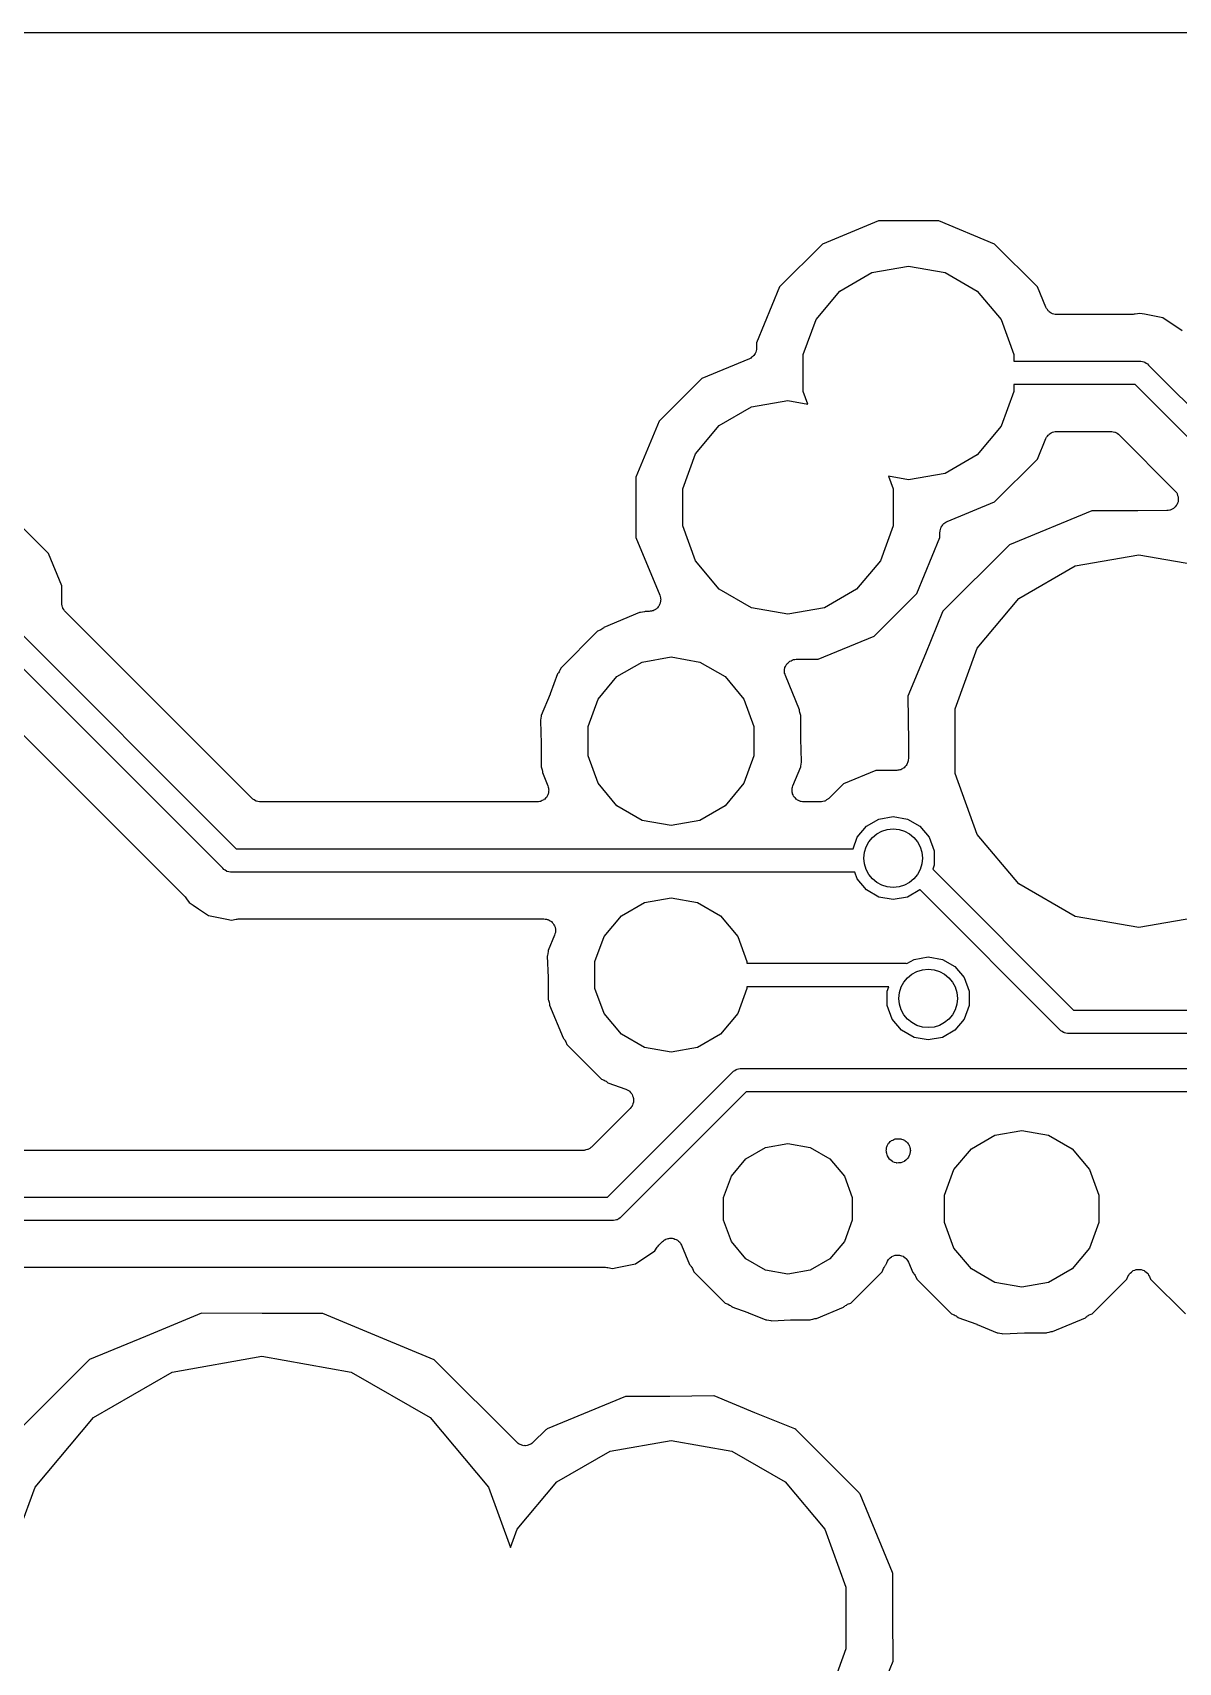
# Model space of a CAD drawing. Extents: x 240.1 to 314.9, y -176.2 to -102.8.
# Drawn here: x 294.06 to 306.5, y -120.5 to -102.79 of the extents above; entities that cross this region are included whole.
import ezdxf

# ---------------------------------------------------------------- set-up
doc = ezdxf.new("R2010")
doc.units = 0
doc.header["$MEASUREMENT"] = 0
doc.layers.add('BLACK', color=7, linetype='CONTINUOUS')

msp = doc.modelspace()

# ---------------------------------------------------------------- linework, layer by layer
at = {"layer": 'BLACK', "linetype": 'CONTINUOUS'}
for p, q in [((257.793, -102.793), (312.995, -102.793)), ((303.242, -104.839), (302.635, -105.09)), ((303.898, -104.839), (303.242, -104.839)), ((304.505, -105.09), (303.898, -104.839)), ((302.635, -105.09), (302.17, -105.555)), ((304.97, -105.555), (304.505, -105.09)), ((303.173, -105.399), (303.57, -105.329)), ((303.57, -105.329), (303.967, -105.399)), ((302.824, -105.601), (303.173, -105.399)), ((303.967, -105.399), (304.316, -105.601)), ((302.17, -105.555), (301.919, -106.162)), ((302.565, -105.91), (302.824, -105.601)), ((304.316, -105.601), (304.575, -105.91)), ((305.062, -105.777), (304.97, -105.555)), ((305.066, -105.784), (305.062, -105.777)), ((305.069, -105.791), (305.066, -105.784)), ((305.078, -105.802), (305.069, -105.791)), ((305.085, -105.814), (305.078, -105.802)), ((305.092, -105.819), (305.085, -105.814)), ((305.097, -105.825), (305.092, -105.819)), ((305.109, -105.832), (305.097, -105.825)), ((305.12, -105.841), (305.109, -105.832)), ((305.128, -105.843), (305.12, -105.841)), ((305.135, -105.847), (305.128, -105.843)), ((305.149, -105.85), (305.135, -105.847)), ((305.162, -105.854), (305.149, -105.85)), ((305.171, -105.854), (305.162, -105.854)), ((305.179, -105.855), (305.171, -105.854)), ((306.008, -105.855), (305.179, -105.855)), ((306.02, -105.853), (306.008, -105.855)), ((306.033, -105.853), (306.02, -105.853)), ((306.083, -105.843), (306.033, -105.853)), ((306.133, -105.853), (306.083, -105.843)), ((306.331, -105.892), (306.133, -105.853)), ((306.133, -105.853), (306.133, -105.853)), ((302.427, -106.288), (302.565, -105.91)), ((304.575, -105.91), (304.713, -106.288)), ((306.541, -106.032), (306.331, -105.892)), ((301.919, -106.219), (301.918, -106.228)), ((301.919, -106.162), (301.919, -106.219)), ((301.841, -106.337), (301.325, -106.55)), ((301.848, -106.332), (301.841, -106.337)), ((301.856, -106.329), (301.848, -106.332)), ((301.866, -106.32), (301.856, -106.329)), ((301.878, -106.313), (301.866, -106.32)), ((301.883, -106.306), (301.878, -106.313)), ((301.889, -106.301), (301.883, -106.306)), ((301.896, -106.289), (301.889, -106.301)), ((301.905, -106.278), (301.896, -106.289)), ((301.907, -106.27), (301.905, -106.278)), ((301.911, -106.263), (301.907, -106.27)), ((301.914, -106.249), (301.911, -106.263)), ((301.918, -106.236), (301.914, -106.249)), ((301.918, -106.228), (301.918, -106.236)), ((302.427, -106.692), (302.427, -106.288)), ((304.713, -106.288), (304.713, -106.363)), ((304.713, -106.363), (306.077, -106.363)), ((306.077, -106.363), (306.094, -106.362)), ((306.094, -106.362), (306.111, -106.366)), ((306.111, -106.366), (306.127, -106.369)), ((306.127, -106.369), (306.132, -106.372)), ((306.132, -106.372), (306.137, -106.373)), ((306.137, -106.373), (306.151, -106.383)), ((306.151, -106.383), (306.166, -106.391)), ((306.166, -106.391), (306.177, -106.404)), ((301.325, -106.55), (300.86, -107.015)), ((306.177, -106.404), (307.723, -107.95)), ((302.476, -106.828), (302.427, -106.692)), ((304.713, -106.692), (304.575, -107.07)), ((306.03, -106.617), (304.713, -106.617)), ((304.713, -106.617), (304.713, -106.692)), ((307.576, -108.163), (306.03, -106.617)), ((301.514, -107.061), (301.863, -106.859)), ((301.863, -106.859), (302.26, -106.789)), ((302.26, -106.789), (302.476, -106.828)), ((300.86, -107.015), (300.609, -107.622)), ((301.255, -107.37), (301.514, -107.061)), ((304.575, -107.07), (304.316, -107.379)), ((304.97, -107.425), (305.062, -107.203)), ((305.062, -107.203), (305.066, -107.196)), ((305.066, -107.196), (305.069, -107.188)), ((305.069, -107.188), (305.078, -107.178)), ((305.078, -107.178), (305.085, -107.166)), ((305.085, -107.166), (305.092, -107.161)), ((305.092, -107.161), (305.097, -107.155)), ((305.097, -107.155), (305.109, -107.148)), ((305.109, -107.148), (305.12, -107.139)), ((305.12, -107.139), (305.128, -107.137)), ((305.128, -107.137), (305.135, -107.133)), ((305.135, -107.133), (305.149, -107.13)), ((305.149, -107.13), (305.162, -107.126)), ((305.162, -107.126), (305.171, -107.126)), ((305.171, -107.126), (305.179, -107.125)), ((305.179, -107.125), (305.767, -107.125)), ((305.767, -107.125), (305.773, -107.126)), ((305.773, -107.126), (305.778, -107.125)), ((305.778, -107.125), (305.794, -107.13)), ((305.794, -107.13), (305.811, -107.133)), ((305.811, -107.133), (305.816, -107.135)), ((305.816, -107.135), (305.821, -107.137)), ((305.821, -107.137), (305.835, -107.146)), ((305.835, -107.146), (305.849, -107.155)), ((305.849, -107.155), (305.853, -107.159)), ((305.853, -107.159), (305.857, -107.162)), ((305.857, -107.162), (306.464, -107.769)), ((301.117, -107.748), (301.255, -107.37)), ((304.316, -107.379), (303.967, -107.581)), ((304.505, -107.89), (304.97, -107.425)), ((300.609, -107.622), (300.609, -108.278)), ((303.57, -107.651), (303.353, -107.612)), ((303.353, -107.612), (303.403, -107.748)), ((303.967, -107.581), (303.57, -107.651)), ((301.117, -108.152), (301.117, -107.748)), ((303.403, -107.748), (303.403, -108.152)), ((306.464, -107.769), (306.473, -107.782)), ((306.473, -107.782), (306.483, -107.794)), ((306.483, -107.794), (306.486, -107.8)), ((306.486, -107.8), (306.489, -107.805)), ((306.489, -107.805), (306.493, -107.82)), ((303.989, -108.103), (304.505, -107.89)), ((305.561, -107.988), (304.667, -108.359)), ((306.059, -107.988), (305.561, -107.988)), ((306.06, -107.988), (306.059, -107.988)), ((306.375, -107.986), (306.06, -107.988)), ((306.06, -107.988), (306.06, -107.988)), ((306.391, -107.983), (306.375, -107.986)), ((306.407, -107.981), (306.391, -107.983)), ((306.412, -107.979), (306.407, -107.981)), ((306.418, -107.978), (306.412, -107.979)), ((306.432, -107.969), (306.418, -107.978)), ((306.447, -107.963), (306.432, -107.969)), ((306.451, -107.958), (306.447, -107.963)), ((306.456, -107.955), (306.451, -107.958)), ((306.467, -107.943), (306.456, -107.955)), ((306.478, -107.931), (306.467, -107.943)), ((306.481, -107.926), (306.478, -107.931)), ((306.484, -107.921), (306.481, -107.926)), ((306.49, -107.906), (306.484, -107.921)), ((306.497, -107.891), (306.49, -107.906)), ((306.493, -107.82), (306.499, -107.835)), ((306.499, -107.88), (306.497, -107.885)), ((306.497, -107.885), (306.497, -107.891)), ((306.499, -107.835), (306.499, -107.842)), ((306.499, -107.842), (306.5, -107.847)), ((306.5, -107.847), (306.499, -107.863)), ((306.499, -107.863), (306.499, -107.88)), ((301.255, -108.53), (301.117, -108.152)), ((303.403, -108.152), (303.265, -108.53)), ((303.919, -108.177), (303.923, -108.17)), ((303.923, -108.17), (303.925, -108.162)), ((303.925, -108.162), (303.934, -108.151)), ((303.934, -108.151), (303.941, -108.139)), ((303.941, -108.139), (303.947, -108.134)), ((303.947, -108.134), (303.952, -108.127)), ((303.952, -108.127), (303.964, -108.12)), ((303.964, -108.12), (303.974, -108.111)), ((303.974, -108.111), (303.982, -108.108)), ((303.982, -108.108), (303.989, -108.103)), ((294.227, -108.45), (293.96, -108.183)), ((300.609, -108.278), (300.869, -108.905)), ((303.66, -108.885), (303.911, -108.278)), ((303.911, -108.221), (303.912, -108.212)), ((303.911, -108.278), (303.911, -108.221)), ((303.912, -108.204), (303.916, -108.191)), ((303.912, -108.212), (303.912, -108.204)), ((303.916, -108.191), (303.919, -108.177)), ((294.373, -108.801), (294.227, -108.45)), ((304.658, -108.364), (303.944, -109.078)), ((304.66, -108.363), (304.658, -108.364)), ((304.667, -108.359), (304.66, -108.363)), ((305.378, -108.587), (306.07, -108.465)), ((306.07, -108.465), (306.762, -108.587)), ((301.514, -108.839), (301.255, -108.53)), ((303.265, -108.53), (303.006, -108.839)), ((304.769, -108.939), (305.378, -108.587)), ((294.373, -108.992), (294.373, -108.801)), ((301.863, -109.041), (301.514, -108.839)), ((303.006, -108.839), (302.657, -109.041)), ((294.373, -108.997), (294.373, -108.992)), ((294.373, -109.003), (294.373, -108.997)), ((294.377, -109.019), (294.373, -109.003)), ((294.38, -109.035), (294.377, -109.019)), ((294.383, -109.04), (294.38, -109.035)), ((294.384, -109.046), (294.383, -109.04)), ((294.394, -109.059), (294.384, -109.046)), ((300.826, -109.056), (300.82, -109.061)), ((300.833, -109.051), (300.826, -109.056)), ((300.842, -109.041), (300.833, -109.051)), ((300.852, -109.031), (300.842, -109.041)), ((300.856, -109.024), (300.852, -109.031)), ((300.861, -109.018), (300.856, -109.024)), ((300.866, -109.005), (300.861, -109.018)), ((300.873, -108.992), (300.866, -109.005)), ((300.869, -108.905), (300.872, -108.919)), ((300.872, -108.919), (300.876, -108.932)), ((300.874, -108.984), (300.873, -108.992)), ((300.876, -108.976), (300.874, -108.984)), ((300.876, -108.932), (300.876, -108.94)), ((300.876, -108.94), (300.878, -108.949)), ((300.878, -108.949), (300.876, -108.962)), ((300.876, -108.962), (300.876, -108.976)), ((302.26, -109.111), (301.863, -109.041)), ((302.657, -109.041), (302.26, -109.111)), ((303.195, -109.35), (303.66, -108.885)), ((304.317, -109.478), (304.769, -108.939)), ((293.815, -109.205), (296.268, -111.658)), ((294.402, -109.074), (294.394, -109.059)), ((294.406, -109.077), (294.402, -109.074)), ((294.41, -109.082), (294.406, -109.077)), ((296.441, -111.113), (294.41, -109.082)), ((300.648, -109.094), (300.261, -109.255)), ((300.659, -109.094), (300.648, -109.094)), ((300.68, -109.089), (300.659, -109.094)), ((300.659, -109.094), (300.659, -109.094)), ((300.659, -109.094), (300.659, -109.094)), ((300.702, -109.084), (300.68, -109.089)), ((300.71, -109.081), (300.702, -109.084)), ((300.702, -109.084), (300.702, -109.084)), ((300.702, -109.084), (300.702, -109.084)), ((300.751, -109.081), (300.71, -109.081)), ((300.765, -109.079), (300.751, -109.081)), ((300.779, -109.078), (300.765, -109.079)), ((300.787, -109.075), (300.779, -109.078)), ((300.795, -109.073), (300.787, -109.075)), ((300.807, -109.067), (300.795, -109.073)), ((300.82, -109.061), (300.807, -109.067)), ((303.939, -109.086), (303.755, -109.542)), ((303.943, -109.08), (303.939, -109.086)), ((303.944, -109.078), (303.943, -109.08)), ((296.122, -111.871), (293.632, -109.381)), ((300.192, -109.296), (299.796, -109.692)), ((300.219, -109.284), (300.192, -109.296)), ((300.227, -109.279), (300.219, -109.284)), ((300.237, -109.275), (300.227, -109.279)), ((300.246, -109.267), (300.237, -109.275)), ((300.256, -109.261), (300.246, -109.267)), ((300.261, -109.255), (300.256, -109.261)), ((302.588, -109.601), (303.195, -109.35)), ((300.677, -109.63), (300.99, -109.575)), ((300.99, -109.575), (301.303, -109.63)), ((303.754, -109.542), (303.564, -110.002)), ((303.755, -109.542), (303.754, -109.542)), ((303.755, -109.542), (303.755, -109.542)), ((304.076, -110.138), (304.317, -109.478)), ((299.757, -109.759), (299.678, -109.976)), ((299.761, -109.756), (299.757, -109.759)), ((299.767, -109.746), (299.761, -109.756)), ((299.775, -109.737), (299.767, -109.746)), ((299.779, -109.727), (299.775, -109.737)), ((299.784, -109.719), (299.779, -109.727)), ((299.796, -109.692), (299.784, -109.719)), ((300.402, -109.789), (300.677, -109.63)), ((301.303, -109.63), (301.578, -109.789)), ((302.222, -109.734), (302.224, -109.72)), ((302.224, -109.742), (302.222, -109.734)), ((302.224, -109.706), (302.227, -109.698)), ((302.224, -109.72), (302.224, -109.706)), ((302.224, -109.75), (302.224, -109.742)), ((302.229, -109.763), (302.224, -109.75)), ((302.227, -109.698), (302.228, -109.69)), ((302.228, -109.69), (302.234, -109.678)), ((302.232, -109.777), (302.229, -109.763)), ((302.234, -109.678), (302.239, -109.664)), ((302.239, -109.664), (302.245, -109.658)), ((302.245, -109.658), (302.248, -109.651)), ((302.248, -109.651), (302.259, -109.641)), ((302.259, -109.641), (302.268, -109.631)), ((302.268, -109.631), (302.275, -109.627)), ((302.275, -109.627), (302.281, -109.621)), ((302.281, -109.621), (302.294, -109.616)), ((302.294, -109.616), (302.306, -109.609)), ((302.306, -109.609), (302.314, -109.607)), ((302.314, -109.607), (302.322, -109.604)), ((302.322, -109.604), (302.336, -109.603)), ((302.336, -109.603), (302.349, -109.601)), ((302.349, -109.601), (302.588, -109.601)), ((300.198, -110.033), (300.402, -109.789)), ((301.578, -109.789), (301.782, -110.033)), ((302.386, -110.148), (302.232, -109.777)), ((299.676, -109.981), (299.581, -110.21)), ((299.677, -109.978), (299.676, -109.981)), ((299.678, -109.976), (299.677, -109.978)), ((300.089, -110.331), (300.198, -110.033)), ((301.782, -110.033), (301.891, -110.331)), ((303.564, -110.002), (303.568, -110.5)), ((293.726, -110.194), (295.713, -112.181)), ((299.573, -110.261), (299.571, -110.269)), ((299.571, -110.269), (299.581, -110.517)), ((299.577, -110.24), (299.573, -110.261)), ((299.573, -110.261), (299.573, -110.261)), ((299.573, -110.261), (299.573, -110.261)), ((299.581, -110.218), (299.577, -110.24)), ((299.581, -110.21), (299.581, -110.218)), ((299.581, -110.218), (299.581, -110.218)), ((299.581, -110.218), (299.581, -110.218)), ((302.386, -110.159), (302.386, -110.148)), ((302.391, -110.18), (302.386, -110.159)), ((302.386, -110.159), (302.386, -110.159)), ((302.386, -110.159), (302.386, -110.159)), ((302.396, -110.202), (302.391, -110.18)), ((302.399, -110.21), (302.396, -110.202)), ((302.396, -110.202), (302.396, -110.202)), ((302.396, -110.202), (302.396, -110.202)), ((302.399, -110.458), (302.399, -110.21)), ((304.076, -110.842), (304.076, -110.138)), ((300.089, -110.649), (300.089, -110.331)), ((301.891, -110.331), (301.891, -110.649)), ((302.399, -110.46), (302.399, -110.458)), ((302.399, -110.463), (302.399, -110.46)), ((302.409, -110.711), (302.399, -110.463)), ((299.581, -110.517), (299.581, -110.52)), ((299.581, -110.52), (299.581, -110.522)), ((299.581, -110.522), (299.581, -110.77)), ((300.198, -110.947), (300.089, -110.649)), ((301.891, -110.649), (301.782, -110.947)), ((303.568, -110.5), (303.568, -110.5)), ((303.568, -110.5), (303.568, -110.501)), ((303.568, -110.501), (303.568, -110.68)), ((299.581, -110.77), (299.584, -110.778)), ((299.584, -110.778), (299.584, -110.778)), ((299.584, -110.778), (299.584, -110.778)), ((299.584, -110.778), (299.589, -110.8)), ((299.589, -110.8), (299.594, -110.821)), ((299.594, -110.821), (299.594, -110.821)), ((299.594, -110.821), (299.594, -110.821)), ((299.594, -110.821), (299.594, -110.832)), ((302.314, -110.975), (302.399, -110.77)), ((302.399, -110.762), (302.403, -110.74)), ((302.399, -110.77), (302.399, -110.762)), ((302.399, -110.762), (302.399, -110.762)), ((302.399, -110.762), (302.399, -110.762)), ((302.403, -110.74), (302.407, -110.719)), ((302.407, -110.719), (302.409, -110.711)), ((302.407, -110.719), (302.407, -110.719)), ((302.407, -110.719), (302.407, -110.719)), ((303.214, -110.807), (302.863, -110.953)), ((303.441, -110.807), (303.214, -110.807)), ((303.452, -110.806), (303.441, -110.807)), ((303.463, -110.806), (303.452, -110.806)), ((303.474, -110.802), (303.463, -110.806)), ((303.485, -110.8), (303.474, -110.802)), ((303.494, -110.794), (303.485, -110.8)), ((303.505, -110.79), (303.494, -110.794)), ((303.513, -110.783), (303.505, -110.79)), ((303.523, -110.778), (303.513, -110.783)), ((303.53, -110.769), (303.523, -110.778)), ((303.538, -110.762), (303.53, -110.769)), ((303.544, -110.753), (303.538, -110.762)), ((303.551, -110.744), (303.544, -110.753)), ((303.555, -110.734), (303.551, -110.744)), ((303.56, -110.724), (303.555, -110.734)), ((303.562, -110.713), (303.56, -110.724)), ((303.566, -110.703), (303.562, -110.713)), ((303.568, -110.68), (303.566, -110.691)), ((303.566, -110.691), (303.566, -110.703)), ((299.594, -110.832), (299.653, -110.975)), ((299.653, -110.975), (299.656, -110.988)), ((299.656, -110.988), (299.661, -111.001)), ((299.661, -111.001), (299.661, -111.01)), ((300.402, -111.191), (300.198, -110.947)), ((301.782, -110.947), (301.578, -111.191)), ((302.306, -111.001), (302.311, -110.988)), ((302.306, -111.01), (302.306, -111.001)), ((302.311, -110.988), (302.314, -110.975)), ((302.863, -110.953), (302.703, -111.113)), ((304.317, -111.502), (304.076, -110.842)), ((296.446, -111.116), (296.441, -111.113)), ((296.449, -111.121), (296.446, -111.116)), ((296.464, -111.129), (296.449, -111.121)), ((296.477, -111.139), (296.464, -111.129)), ((296.483, -111.14), (296.477, -111.139)), ((296.488, -111.143), (296.483, -111.14)), ((296.504, -111.146), (296.488, -111.143)), ((296.52, -111.15), (296.504, -111.146)), ((296.526, -111.149), (296.52, -111.15)), ((296.531, -111.15), (296.526, -111.149)), ((299.536, -111.15), (296.531, -111.15)), ((299.55, -111.148), (299.536, -111.15)), ((299.564, -111.147), (299.55, -111.148)), ((299.571, -111.144), (299.564, -111.147)), ((299.58, -111.143), (299.571, -111.144)), ((299.592, -111.136), (299.58, -111.143)), ((299.604, -111.131), (299.592, -111.136)), ((299.61, -111.125), (299.604, -111.131)), ((299.618, -111.121), (299.61, -111.125)), ((299.627, -111.11), (299.618, -111.121)), ((299.637, -111.101), (299.627, -111.11)), ((299.641, -111.093), (299.637, -111.101)), ((299.646, -111.087), (299.641, -111.093)), ((299.651, -111.074), (299.646, -111.087)), ((299.657, -111.062), (299.651, -111.074)), ((299.658, -111.053), (299.657, -111.062)), ((299.661, -111.045), (299.658, -111.053)), ((299.661, -111.01), (299.663, -111.018)), ((299.663, -111.018), (299.661, -111.032)), ((299.661, -111.032), (299.661, -111.045)), ((302.305, -111.018), (302.306, -111.01)), ((302.306, -111.032), (302.305, -111.018)), ((302.306, -111.045), (302.306, -111.032)), ((302.309, -111.053), (302.306, -111.045)), ((302.31, -111.062), (302.309, -111.053)), ((302.317, -111.074), (302.31, -111.062)), ((302.322, -111.087), (302.317, -111.074)), ((302.327, -111.093), (302.322, -111.087)), ((302.331, -111.101), (302.327, -111.093)), ((302.341, -111.11), (302.331, -111.101)), ((302.35, -111.121), (302.341, -111.11)), ((302.357, -111.125), (302.35, -111.121)), ((302.363, -111.131), (302.357, -111.125)), ((302.376, -111.136), (302.363, -111.131)), ((302.388, -111.143), (302.376, -111.136)), ((302.396, -111.144), (302.388, -111.143)), ((302.404, -111.147), (302.396, -111.144)), ((302.418, -111.148), (302.404, -111.147)), ((302.432, -111.15), (302.418, -111.148)), ((302.613, -111.15), (302.432, -111.15)), ((302.618, -111.149), (302.613, -111.15)), ((302.624, -111.15), (302.618, -111.149)), ((302.64, -111.146), (302.624, -111.15)), ((302.656, -111.143), (302.64, -111.146)), ((302.661, -111.14), (302.656, -111.143)), ((302.667, -111.139), (302.661, -111.14)), ((302.68, -111.129), (302.667, -111.139)), ((302.695, -111.121), (302.68, -111.129)), ((302.698, -111.116), (302.695, -111.121)), ((302.703, -111.113), (302.698, -111.116)), ((300.677, -111.35), (300.402, -111.191)), ((300.99, -111.405), (300.677, -111.35)), ((301.303, -111.35), (300.99, -111.405)), ((301.578, -111.191), (301.303, -111.35)), ((303.113, -111.414), (303.249, -111.336)), ((303.249, -111.336), (303.403, -111.309)), ((303.403, -111.309), (303.557, -111.336)), ((303.557, -111.336), (303.693, -111.414)), ((302.967, -111.658), (303.012, -111.534)), ((303.012, -111.534), (303.113, -111.414)), ((303.693, -111.414), (303.794, -111.534)), ((303.794, -111.534), (303.847, -111.682)), ((304.769, -112.041), (304.317, -111.502)), ((296.268, -111.658), (302.967, -111.658)), ((303.847, -111.682), (303.847, -111.838)), ((296.133, -111.884), (296.122, -111.871)), ((296.147, -111.893), (296.133, -111.884)), ((303.847, -111.838), (303.832, -111.882)), ((303.832, -111.882), (305.361, -113.411)), ((296.161, -111.902), (296.147, -111.893)), ((296.166, -111.904), (296.161, -111.902)), ((296.171, -111.907), (296.166, -111.904)), ((296.188, -111.91), (296.171, -111.907)), ((296.204, -111.914), (296.188, -111.91)), ((296.221, -111.912), (296.204, -111.914)), ((302.985, -111.912), (296.221, -111.912)), ((303.012, -111.986), (302.985, -111.912)), ((303.113, -112.106), (303.012, -111.986)), ((305.378, -112.393), (304.769, -112.041)), ((295.713, -112.181), (295.72, -112.192)), ((295.72, -112.192), (295.729, -112.201)), ((295.729, -112.201), (295.758, -112.243)), ((295.758, -112.243), (295.8, -112.272)), ((300.451, -112.388), (300.703, -112.242)), ((300.703, -112.242), (300.99, -112.192)), ((300.99, -112.192), (301.277, -112.242)), ((301.277, -112.242), (301.529, -112.388)), ((303.249, -112.184), (303.113, -112.106)), ((303.403, -112.211), (303.249, -112.184)), ((303.557, -112.184), (303.403, -112.211)), ((303.693, -112.106), (303.557, -112.184)), ((303.695, -112.104), (303.693, -112.106)), ((305.214, -113.624), (303.695, -112.104)), ((295.8, -112.272), (295.8, -112.272)), ((295.8, -112.272), (295.857, -112.31)), ((295.857, -112.31), (295.968, -112.384)), ((295.968, -112.384), (296.165, -112.423)), ((296.278, -112.423), (296.29, -112.42)), ((296.29, -112.42), (299.609, -112.42)), ((299.609, -112.42), (299.623, -112.423)), ((300.264, -112.611), (300.451, -112.388)), ((301.529, -112.388), (301.716, -112.611)), ((306.07, -112.515), (305.378, -112.393)), ((306.762, -112.393), (306.07, -112.515)), ((296.165, -112.423), (296.165, -112.423)), ((296.165, -112.423), (296.215, -112.433)), ((296.215, -112.433), (296.266, -112.423)), ((296.266, -112.423), (296.278, -112.423)), ((299.623, -112.423), (299.637, -112.423)), ((299.637, -112.423), (299.644, -112.427)), ((299.644, -112.427), (299.653, -112.428)), ((299.653, -112.428), (299.665, -112.435)), ((299.726, -112.596), (299.656, -112.765)), ((299.665, -112.435), (299.677, -112.44)), ((299.677, -112.44), (299.683, -112.446)), ((299.683, -112.446), (299.691, -112.45)), ((299.691, -112.45), (299.7, -112.461)), ((299.7, -112.461), (299.71, -112.47)), ((299.71, -112.47), (299.714, -112.477)), ((299.714, -112.477), (299.719, -112.484)), ((299.719, -112.484), (299.724, -112.497)), ((299.724, -112.497), (299.73, -112.509)), ((299.729, -112.582), (299.726, -112.596)), ((299.734, -112.569), (299.729, -112.582)), ((299.73, -112.509), (299.731, -112.517)), ((299.731, -112.517), (299.734, -112.525)), ((299.734, -112.525), (299.734, -112.539)), ((299.734, -112.539), (299.736, -112.553)), ((299.736, -112.553), (299.734, -112.561)), ((299.734, -112.561), (299.734, -112.569)), ((299.656, -112.774), (299.653, -112.796)), ((299.656, -112.765), (299.656, -112.774)), ((300.164, -112.884), (300.264, -112.611)), ((301.716, -112.611), (301.815, -112.884)), ((299.649, -112.817), (299.646, -112.827)), ((299.646, -112.827), (299.656, -113.058)), ((299.653, -112.796), (299.649, -112.817)), ((300.164, -113.176), (300.164, -112.884)), ((301.815, -112.884), (301.815, -112.903)), ((301.815, -112.903), (303.524, -112.903)), ((303.524, -112.903), (303.541, -112.902)), ((303.541, -112.902), (303.552, -112.904)), ((303.552, -112.904), (303.63, -112.86)), ((303.63, -112.86), (303.784, -112.833)), ((303.784, -112.833), (303.938, -112.86)), ((303.938, -112.86), (304.074, -112.938)), ((304.074, -112.938), (304.175, -113.058)), ((299.656, -113.058), (299.656, -113.061)), ((299.656, -113.061), (299.656, -113.064)), ((299.656, -113.064), (299.656, -113.295)), ((304.175, -113.058), (304.228, -113.206)), ((299.656, -113.295), (299.66, -113.304)), ((299.66, -113.304), (299.665, -113.326)), ((300.264, -113.449), (300.164, -113.176)), ((301.815, -113.176), (301.716, -113.449)), ((303.357, -113.157), (301.815, -113.157)), ((301.815, -113.157), (301.815, -113.176)), ((303.339, -113.206), (303.357, -113.157)), ((303.339, -113.362), (303.339, -113.206)), ((304.228, -113.206), (304.228, -113.362)), ((299.665, -113.326), (299.67, -113.347)), ((299.67, -113.347), (299.67, -113.359)), ((299.67, -113.359), (299.817, -113.713)), ((300.451, -113.672), (300.264, -113.449)), ((301.716, -113.449), (301.529, -113.672)), ((303.393, -113.51), (303.339, -113.362)), ((304.228, -113.362), (304.175, -113.51)), ((305.361, -113.411), (306.906, -113.411)), ((303.494, -113.63), (303.393, -113.51)), ((303.63, -113.708), (303.494, -113.63)), ((304.074, -113.63), (303.938, -113.708)), ((304.175, -113.51), (304.074, -113.63)), ((305.225, -113.637), (305.214, -113.624)), ((305.24, -113.645), (305.225, -113.637)), ((305.253, -113.655), (305.24, -113.645)), ((305.259, -113.656), (305.253, -113.655)), ((305.264, -113.659), (305.259, -113.656)), ((305.28, -113.662), (305.264, -113.659)), ((299.817, -113.713), (299.823, -113.718)), ((299.823, -113.718), (299.829, -113.727)), ((299.829, -113.727), (299.837, -113.735)), ((299.837, -113.735), (299.841, -113.746)), ((299.841, -113.746), (299.847, -113.755)), ((299.847, -113.755), (299.86, -113.785)), ((299.86, -113.785), (300.235, -114.16)), ((300.703, -113.818), (300.451, -113.672)), ((300.99, -113.868), (300.703, -113.818)), ((301.277, -113.818), (300.99, -113.868)), ((301.529, -113.672), (301.277, -113.818)), ((303.784, -113.735), (303.63, -113.708)), ((303.938, -113.708), (303.784, -113.735)), ((305.297, -113.666), (305.28, -113.662)), ((305.314, -113.665), (305.297, -113.666)), ((306.953, -113.665), (305.314, -113.665)), ((300.235, -114.16), (300.265, -114.173)), ((300.265, -114.173), (300.274, -114.179)), ((300.274, -114.179), (300.285, -114.183)), ((300.285, -114.183), (300.293, -114.191)), ((300.302, -115.443), (301.658, -114.087)), ((301.658, -114.087), (301.669, -114.074)), ((301.669, -114.074), (301.684, -114.066)), ((301.684, -114.066), (301.697, -114.056)), ((301.697, -114.056), (301.703, -114.055)), ((301.703, -114.055), (301.708, -114.052)), ((301.708, -114.052), (301.724, -114.049)), ((301.724, -114.049), (301.741, -114.045)), ((301.741, -114.045), (301.758, -114.046)), ((301.758, -114.046), (307.541, -114.046)), ((300.293, -114.191), (300.302, -114.197)), ((300.302, -114.197), (300.305, -114.2)), ((300.305, -114.2), (300.5, -114.271)), ((301.805, -114.3), (300.449, -115.656)), ((300.5, -114.271), (300.515, -114.279)), ((300.515, -114.279), (300.53, -114.286)), ((300.53, -114.286), (300.534, -114.29)), ((300.534, -114.29), (300.538, -114.293)), ((300.538, -114.293), (300.549, -114.306)), ((300.549, -114.306), (300.561, -114.317)), ((300.561, -114.317), (300.563, -114.322)), ((300.563, -114.322), (300.567, -114.327)), ((300.567, -114.327), (300.573, -114.342)), ((300.573, -114.342), (300.58, -114.357)), ((300.58, -114.357), (300.58, -114.363)), ((300.58, -114.363), (300.582, -114.368)), ((307.588, -114.3), (301.805, -114.3)), ((300.547, -114.48), (300.129, -114.898)), ((300.556, -114.466), (300.547, -114.48)), ((300.567, -114.454), (300.556, -114.466)), ((300.569, -114.448), (300.567, -114.454)), ((300.572, -114.444), (300.569, -114.448)), ((300.576, -114.428), (300.572, -114.444)), ((300.582, -114.412), (300.576, -114.428)), ((300.582, -114.368), (300.582, -114.385)), ((300.582, -114.385), (300.584, -114.401)), ((300.584, -114.401), (300.582, -114.407)), ((300.582, -114.407), (300.582, -114.412)), ((304.509, -114.77), (304.8, -114.719)), ((304.8, -114.719), (305.091, -114.77)), ((300.129, -114.898), (300.125, -114.901)), ((302.017, -114.903), (302.26, -114.861)), ((302.26, -114.861), (302.503, -114.903)), ((303.332, -114.905), (303.333, -114.897)), ((303.333, -114.897), (303.339, -114.885)), ((303.339, -114.885), (303.344, -114.871)), ((303.344, -114.871), (303.349, -114.865)), ((303.349, -114.865), (303.353, -114.858)), ((303.353, -114.858), (303.363, -114.848)), ((303.363, -114.848), (303.372, -114.838)), ((303.372, -114.838), (303.379, -114.834)), ((303.379, -114.834), (303.386, -114.828)), ((303.386, -114.828), (303.398, -114.823)), ((303.398, -114.823), (303.41, -114.816)), ((303.41, -114.816), (303.419, -114.814)), ((303.419, -114.814), (303.426, -114.811)), ((303.426, -114.811), (303.44, -114.81)), ((303.44, -114.81), (303.441, -114.81)), ((303.441, -114.81), (303.443, -114.81)), ((303.443, -114.81), (303.454, -114.808)), ((303.454, -114.808), (303.463, -114.808)), ((303.463, -114.808), (303.469, -114.809)), ((303.469, -114.809), (303.47, -114.809)), ((303.47, -114.809), (303.472, -114.81)), ((303.472, -114.81), (303.474, -114.81)), ((303.474, -114.81), (303.485, -114.81)), ((303.485, -114.81), (303.495, -114.814)), ((303.495, -114.814), (303.507, -114.816)), ((303.507, -114.816), (303.516, -114.821)), ((303.516, -114.821), (303.526, -114.825)), ((303.526, -114.825), (303.535, -114.832)), ((303.535, -114.832), (303.545, -114.838)), ((303.545, -114.838), (303.552, -114.846)), ((303.552, -114.846), (303.56, -114.853)), ((303.56, -114.853), (303.566, -114.863)), ((303.566, -114.863), (303.573, -114.871)), ((303.573, -114.871), (303.577, -114.882)), ((303.577, -114.882), (303.582, -114.891)), ((303.582, -114.891), (303.584, -114.902)), ((304.253, -114.918), (304.509, -114.77)), ((305.091, -114.77), (305.347, -114.918)), ((300.039, -114.935), (293.686, -114.935)), ((300.045, -114.934), (300.039, -114.935)), ((300.05, -114.935), (300.045, -114.934)), ((300.066, -114.93), (300.05, -114.935)), ((300.083, -114.927), (300.066, -114.93)), ((300.088, -114.925), (300.083, -114.927)), ((300.093, -114.923), (300.088, -114.925)), ((300.107, -114.914), (300.093, -114.923)), ((300.121, -114.905), (300.107, -114.914)), ((300.125, -114.901), (300.121, -114.905)), ((301.646, -115.215), (301.804, -115.027)), ((301.804, -115.027), (302.017, -114.903)), ((302.503, -114.903), (302.716, -115.027)), ((302.716, -115.027), (302.874, -115.215)), ((303.327, -114.941), (303.329, -114.927)), ((303.329, -114.949), (303.327, -114.941)), ((303.329, -114.913), (303.332, -114.905)), ((303.329, -114.927), (303.329, -114.913)), ((303.329, -114.957), (303.329, -114.949)), ((303.333, -114.97), (303.329, -114.957)), ((303.336, -114.984), (303.333, -114.97)), ((303.341, -114.996), (303.336, -114.984)), ((303.352, -115.012), (303.341, -114.996)), ((303.362, -115.029), (303.352, -115.012)), ((303.364, -115.031), (303.362, -115.029)), ((303.365, -115.033), (303.364, -115.031)), ((303.381, -115.045), (303.365, -115.033)), ((303.395, -115.057), (303.381, -115.045)), ((303.398, -115.058), (303.395, -115.057)), ((303.4, -115.06), (303.398, -115.058)), ((303.419, -115.065), (303.4, -115.06)), ((303.437, -115.072), (303.419, -115.065)), ((303.44, -115.072), (303.437, -115.072)), ((303.442, -115.073), (303.44, -115.072)), ((303.462, -115.072), (303.442, -115.073)), ((303.481, -115.072), (303.462, -115.072)), ((303.484, -115.071), (303.481, -115.072)), ((303.486, -115.071), (303.484, -115.071)), ((303.504, -115.064), (303.486, -115.071)), ((303.522, -115.057), (303.504, -115.064)), ((303.525, -115.055), (303.522, -115.057)), ((303.527, -115.054), (303.525, -115.055)), ((303.541, -115.041), (303.527, -115.054)), ((303.556, -115.028), (303.541, -115.041)), ((303.558, -115.026), (303.556, -115.028)), ((303.56, -115.024), (303.558, -115.026)), ((303.568, -115.007), (303.56, -115.024)), ((303.578, -114.99), (303.568, -115.007)), ((303.583, -114.978), (303.578, -114.99)), ((303.584, -114.967), (303.583, -114.978)), ((303.584, -114.902), (303.588, -114.913)), ((303.588, -114.957), (303.584, -114.967)), ((303.588, -114.913), (303.588, -114.924)), ((303.588, -114.924), (303.59, -114.935)), ((303.59, -114.935), (303.588, -114.946)), ((303.588, -114.946), (303.588, -114.957)), ((304.063, -115.144), (304.253, -114.918)), ((305.347, -114.918), (305.537, -115.144)), ((301.561, -115.447), (301.646, -115.215)), ((302.874, -115.215), (302.958, -115.447)), ((303.962, -115.422), (304.063, -115.144)), ((305.537, -115.144), (305.638, -115.422)), ((303.962, -115.718), (303.962, -115.422)), ((305.638, -115.422), (305.638, -115.718)), ((293.423, -115.443), (300.302, -115.443)), ((301.561, -115.693), (301.561, -115.447)), ((302.958, -115.447), (302.958, -115.693)), ((300.349, -115.697), (293.423, -115.697)), ((300.366, -115.698), (300.349, -115.697)), ((300.382, -115.694), (300.366, -115.698)), ((300.399, -115.691), (300.382, -115.694)), ((300.404, -115.688), (300.399, -115.691)), ((300.409, -115.687), (300.404, -115.688)), ((300.423, -115.677), (300.409, -115.687)), ((300.438, -115.669), (300.423, -115.677)), ((300.449, -115.656), (300.438, -115.669)), ((301.646, -115.925), (301.561, -115.693)), ((302.958, -115.693), (302.874, -115.925)), ((304.063, -115.996), (303.962, -115.718)), ((305.638, -115.718), (305.537, -115.996)), ((300.857, -115.966), (300.898, -115.925)), ((300.898, -115.925), (300.909, -115.917)), ((300.909, -115.917), (300.919, -115.908)), ((300.919, -115.908), (300.927, -115.905)), ((300.927, -115.905), (300.934, -115.9)), ((300.934, -115.9), (300.947, -115.896)), ((300.947, -115.896), (300.96, -115.891)), ((300.96, -115.891), (300.968, -115.891)), ((300.968, -115.891), (300.976, -115.889)), ((300.976, -115.889), (300.99, -115.89)), ((300.99, -115.89), (301.004, -115.889)), ((301.004, -115.889), (301.012, -115.892)), ((301.012, -115.892), (301.02, -115.892)), ((301.02, -115.892), (301.033, -115.898)), ((301.033, -115.898), (301.046, -115.902)), ((301.046, -115.902), (301.053, -115.908)), ((301.053, -115.908), (301.06, -115.911)), ((301.06, -115.911), (301.07, -115.921)), ((301.07, -115.921), (301.081, -115.929)), ((301.081, -115.929), (301.086, -115.936)), ((301.086, -115.936), (301.092, -115.942)), ((301.092, -115.942), (301.097, -115.955)), ((301.097, -115.955), (301.105, -115.966)), ((301.804, -116.113), (301.646, -115.925)), ((302.874, -115.925), (302.716, -116.113)), ((300.603, -116.168), (300.813, -116.028)), ((300.813, -116.028), (300.841, -115.985)), ((300.841, -115.985), (300.85, -115.976)), ((300.85, -115.976), (300.857, -115.966)), ((301.105, -115.966), (301.191, -116.175)), ((302.017, -116.236), (301.804, -116.113)), ((302.716, -116.113), (302.503, -116.236)), ((303.333, -116.156), (303.343, -116.138)), ((303.343, -116.138), (303.352, -116.12)), ((303.352, -116.12), (303.354, -116.119)), ((303.354, -116.119), (303.355, -116.117)), ((303.355, -116.117), (303.37, -116.104)), ((303.37, -116.104), (303.384, -116.091)), ((303.384, -116.091), (303.386, -116.09)), ((303.386, -116.09), (303.388, -116.089)), ((303.388, -116.089), (303.407, -116.081)), ((303.407, -116.081), (303.425, -116.074)), ((303.425, -116.074), (303.427, -116.074)), ((303.427, -116.074), (303.429, -116.073)), ((303.429, -116.073), (303.449, -116.073)), ((303.449, -116.073), (303.469, -116.072)), ((303.469, -116.072), (303.471, -116.073)), ((303.471, -116.073), (303.473, -116.073)), ((303.473, -116.073), (303.492, -116.079)), ((303.492, -116.079), (303.511, -116.085)), ((303.511, -116.085), (303.513, -116.086)), ((303.513, -116.086), (303.515, -116.087)), ((303.515, -116.087), (303.53, -116.1)), ((303.53, -116.1), (303.546, -116.112)), ((303.546, -116.112), (303.547, -116.114)), ((303.547, -116.114), (303.549, -116.115)), ((303.549, -116.115), (303.559, -116.132)), ((303.559, -116.132), (303.57, -116.149)), ((304.253, -116.222), (304.063, -115.996)), ((305.537, -115.996), (305.347, -116.222)), ((293.686, -116.205), (300.28, -116.205)), ((300.28, -116.205), (300.292, -116.207)), ((300.292, -116.207), (300.305, -116.207)), ((300.305, -116.207), (300.355, -116.217)), ((300.355, -116.217), (300.405, -116.207)), ((300.405, -116.207), (300.603, -116.168)), ((300.405, -116.207), (300.405, -116.207)), ((301.191, -116.175), (301.199, -116.181)), ((301.199, -116.181), (301.203, -116.188)), ((301.203, -116.188), (301.209, -116.193)), ((301.209, -116.193), (301.215, -116.206)), ((301.215, -116.206), (301.223, -116.218)), ((301.223, -116.218), (301.237, -116.253)), ((301.237, -116.253), (301.577, -116.593)), ((302.26, -116.279), (302.017, -116.236)), ((302.503, -116.236), (302.26, -116.279)), ((302.943, -116.593), (303.283, -116.253)), ((303.283, -116.253), (303.297, -116.218)), ((303.297, -116.218), (303.305, -116.206)), ((303.305, -116.206), (303.311, -116.193)), ((303.311, -116.193), (303.317, -116.188)), ((303.317, -116.188), (303.321, -116.181)), ((303.321, -116.181), (303.325, -116.178)), ((303.325, -116.178), (303.333, -116.156)), ((303.57, -116.149), (303.616, -116.261)), ((303.616, -116.261), (303.623, -116.266)), ((303.623, -116.266), (303.629, -116.275)), ((303.629, -116.275), (303.636, -116.283)), ((303.636, -116.283), (303.641, -116.294)), ((303.641, -116.294), (303.647, -116.303)), ((303.647, -116.303), (303.659, -116.333)), ((304.509, -116.37), (304.253, -116.222)), ((305.347, -116.222), (305.091, -116.37)), ((305.941, -116.333), (305.953, -116.305)), ((305.953, -116.305), (305.962, -116.291)), ((305.962, -116.291), (305.969, -116.276)), ((305.969, -116.276), (305.973, -116.273)), ((305.973, -116.273), (305.976, -116.268)), ((305.976, -116.268), (305.99, -116.258)), ((305.99, -116.258), (306.002, -116.246)), ((306.002, -116.246), (306.007, -116.244)), ((306.007, -116.244), (306.011, -116.241)), ((306.011, -116.241), (306.027, -116.236)), ((306.027, -116.236), (306.043, -116.23)), ((306.043, -116.23), (306.048, -116.229)), ((306.048, -116.229), (306.053, -116.228)), ((306.053, -116.228), (306.07, -116.228)), ((306.07, -116.228), (306.087, -116.228)), ((306.087, -116.228), (306.092, -116.229)), ((306.092, -116.229), (306.097, -116.23)), ((306.097, -116.23), (306.113, -116.236)), ((306.113, -116.236), (306.129, -116.241)), ((306.129, -116.241), (306.133, -116.244)), ((306.133, -116.244), (306.138, -116.246)), ((306.138, -116.246), (306.15, -116.258)), ((306.15, -116.258), (306.164, -116.268)), ((306.164, -116.268), (306.167, -116.273)), ((306.167, -116.273), (306.171, -116.276)), ((306.171, -116.276), (306.178, -116.291)), ((306.178, -116.291), (306.187, -116.305)), ((306.187, -116.305), (306.199, -116.333)), ((303.659, -116.333), (304.037, -116.711)), ((304.8, -116.421), (304.509, -116.37)), ((305.091, -116.37), (304.8, -116.421)), ((305.563, -116.711), (305.941, -116.333)), ((306.199, -116.333), (306.577, -116.711)), ((301.577, -116.593), (301.612, -116.607)), ((301.612, -116.607), (301.624, -116.615)), ((301.624, -116.615), (301.637, -116.621)), ((301.637, -116.621), (301.642, -116.627)), ((301.642, -116.627), (301.649, -116.631)), ((301.649, -116.631), (301.652, -116.635)), ((301.652, -116.635), (301.825, -116.696)), ((302.569, -116.762), (302.865, -116.639)), ((302.865, -116.639), (302.871, -116.631)), ((302.871, -116.631), (302.878, -116.627)), ((302.878, -116.627), (302.883, -116.621)), ((302.883, -116.621), (302.896, -116.615)), ((302.896, -116.615), (302.908, -116.607)), ((302.908, -116.607), (302.943, -116.593)), ((295.892, -116.705), (295.284, -116.957)), ((296.55, -116.707), (295.892, -116.705)), ((297.208, -116.707), (296.55, -116.707)), ((296.55, -116.707), (296.55, -116.707)), ((296.55, -116.707), (296.55, -116.707)), ((297.816, -116.961), (297.208, -116.707)), ((301.825, -116.696), (301.828, -116.698)), ((301.828, -116.698), (301.832, -116.699)), ((301.832, -116.699), (302.02, -116.776)), ((302.02, -116.776), (302.032, -116.776)), ((302.032, -116.776), (302.053, -116.78)), ((302.053, -116.78), (302.074, -116.784)), ((302.074, -116.784), (302.086, -116.788)), ((302.086, -116.788), (302.289, -116.777)), ((302.289, -116.777), (302.293, -116.777)), ((302.293, -116.777), (302.296, -116.776)), ((302.296, -116.776), (302.5, -116.776)), ((302.5, -116.776), (302.511, -116.772)), ((302.511, -116.772), (302.532, -116.767)), ((302.532, -116.767), (302.553, -116.762)), ((302.553, -116.762), (302.569, -116.762)), ((304.037, -116.711), (304.067, -116.723)), ((304.067, -116.723), (304.076, -116.729)), ((304.076, -116.729), (304.087, -116.734)), ((304.087, -116.734), (304.095, -116.741)), ((304.095, -116.741), (304.104, -116.747)), ((304.104, -116.747), (304.107, -116.751)), ((304.107, -116.751), (304.31, -116.824)), ((304.31, -116.824), (304.313, -116.826)), ((304.313, -116.826), (304.316, -116.827)), ((304.316, -116.827), (304.532, -116.916)), ((305.132, -116.903), (305.491, -116.754)), ((305.491, -116.754), (305.496, -116.747)), ((305.496, -116.747), (305.505, -116.741)), ((305.505, -116.741), (305.513, -116.734)), ((305.513, -116.734), (305.524, -116.729)), ((305.524, -116.729), (305.533, -116.723)), ((305.533, -116.723), (305.563, -116.711)), ((295.284, -116.957), (294.674, -117.207)), ((295.284, -116.957), (295.284, -116.957)), ((295.284, -116.957), (295.284, -116.957)), ((298.419, -117.211), (297.816, -116.961)), ((297.816, -116.961), (297.816, -116.961)), ((297.816, -116.961), (297.816, -116.961)), ((304.532, -116.916), (304.542, -116.916)), ((304.542, -116.916), (304.563, -116.92)), ((304.563, -116.92), (304.585, -116.924)), ((304.585, -116.924), (304.594, -116.927)), ((304.594, -116.927), (304.828, -116.916)), ((304.828, -116.916), (304.831, -116.917)), ((304.831, -116.917), (304.833, -116.916)), ((304.833, -116.916), (305.068, -116.916)), ((305.068, -116.916), (305.076, -116.913)), ((305.076, -116.913), (305.098, -116.908)), ((305.098, -116.908), (305.119, -116.903)), ((305.119, -116.903), (305.119, -116.903)), ((305.119, -116.903), (305.119, -116.903)), ((305.119, -116.903), (305.119, -116.903)), ((305.119, -116.903), (305.132, -116.903)), ((295.573, -117.343), (296.545, -117.172)), ((296.545, -117.172), (297.517, -117.343)), ((294.674, -117.208), (293.741, -118.141)), ((294.674, -117.207), (294.674, -117.208)), ((294.717, -117.837), (295.573, -117.343)), ((297.517, -117.343), (298.373, -117.837)), ((299.314, -118.106), (298.419, -117.211)), ((300.495, -117.608), (299.646, -117.96)), ((300.499, -117.608), (300.495, -117.608)), ((300.502, -117.607), (300.499, -117.608)), ((300.977, -117.607), (300.502, -117.607)), ((300.978, -117.607), (300.977, -117.607)), ((300.979, -117.607), (300.978, -117.607)), ((301.455, -117.602), (300.979, -117.607)), ((301.457, -117.603), (301.455, -117.602)), ((301.46, -117.603), (301.457, -117.603)), ((301.9, -117.785), (301.46, -117.603)), ((294.083, -118.593), (294.717, -117.837)), ((298.373, -117.837), (299.007, -118.593)), ((301.9, -117.786), (301.9, -117.785)), ((301.901, -117.786), (301.9, -117.786)), ((302.335, -117.961), (301.901, -117.786)), ((299.63, -117.97), (299.494, -118.106)), ((299.636, -117.966), (299.63, -117.97)), ((299.646, -117.96), (299.636, -117.966)), ((302.344, -117.966), (302.335, -117.961)), ((302.35, -117.97), (302.344, -117.966)), ((303.035, -118.655), (302.35, -117.97)), ((299.323, -118.112), (299.314, -118.106)), ((299.331, -118.12), (299.323, -118.112)), ((299.341, -118.125), (299.331, -118.12)), ((299.35, -118.131), (299.341, -118.125)), ((299.361, -118.134), (299.35, -118.131)), ((299.371, -118.139), (299.361, -118.134)), ((299.382, -118.14), (299.371, -118.139)), ((299.393, -118.143), (299.382, -118.14)), ((299.404, -118.142), (299.393, -118.143)), ((299.415, -118.143), (299.404, -118.142)), ((299.426, -118.14), (299.415, -118.143)), ((299.437, -118.139), (299.426, -118.14)), ((299.447, -118.134), (299.437, -118.139)), ((299.458, -118.131), (299.447, -118.134)), ((299.467, -118.125), (299.458, -118.131)), ((299.477, -118.12), (299.467, -118.125)), ((299.485, -118.112), (299.477, -118.12)), ((299.494, -118.106), (299.485, -118.112)), ((299.75, -118.537), (300.33, -118.202)), ((300.33, -118.202), (300.99, -118.086)), ((300.99, -118.086), (301.65, -118.202)), ((301.65, -118.202), (302.23, -118.537)), ((293.745, -119.521), (294.083, -118.593)), ((299.007, -118.593), (299.246, -119.25)), ((299.319, -119.05), (299.75, -118.537)), ((302.23, -118.537), (302.661, -119.05)), ((303.039, -118.661), (303.035, -118.655)), ((303.045, -118.671), (303.039, -118.661)), ((303.397, -119.52), (303.045, -118.671)), ((299.246, -119.25), (299.319, -119.05)), ((302.661, -119.05), (302.89, -119.68)), ((303.397, -119.524), (303.397, -119.52)), ((303.398, -119.527), (303.397, -119.524)), ((303.398, -120.002), (303.398, -119.527)), ((302.89, -119.68), (302.89, -120.35)), ((303.398, -120.003), (303.398, -120.002)), ((303.398, -120.004), (303.398, -120.003)), ((303.403, -120.48), (303.398, -120.004)), ((302.89, -120.35), (302.661, -120.98)), ((303.22, -120.925), (303.402, -120.485)), ((303.402, -120.482), (303.403, -120.48)), ((303.402, -120.485), (303.402, -120.482))]:
    msp.add_line(p, q, dxfattribs=at)
at = {"layer": 'BLACK'}
for centre in [(303.403, -111.76), (303.784, -113.284)]:
    msp.add_circle(centre, 0.318, dxfattribs=at)

doc.saveas('drawing.dxf')
